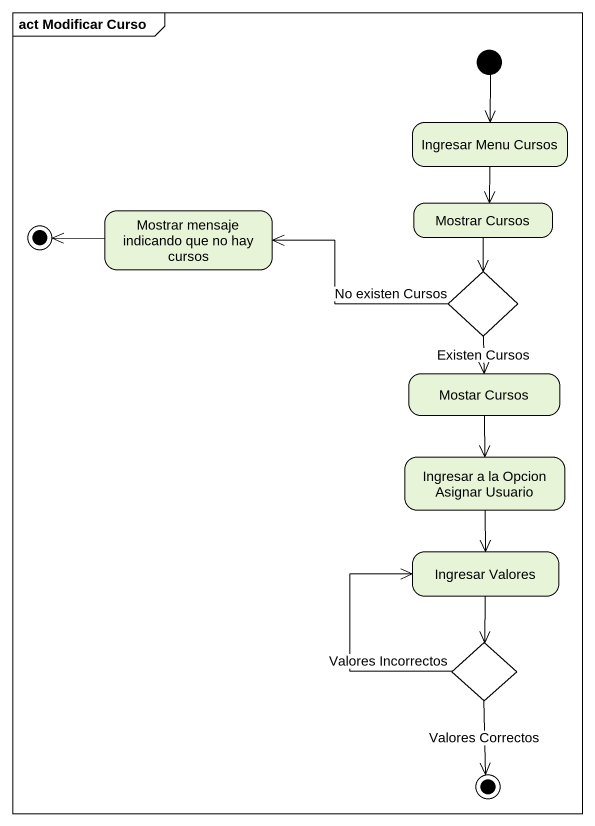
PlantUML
@startuml
mainframe act Modificar Curso
hide empty description
state "Ingresar Menu Cursos" as Ingresar_Menu_Cursos
state "Mostrar mensaje indicando que no hay cursos" as Mostrar_mensaje_indicando
state "Mostrar Cursos" as Mostrar_Cursos
state final1 <<end>>
state choice1 <<choice>>
state "Mostar Cursos" as Mostar_Cursos
state "Ingresar a la Opcion Asignar Usuario" as Ingresar_a_la_Opcion
state "Ingresar Valores" as Ingresar_Valores
state choice2 <<choice>>
state final2 <<end>>
[*] --> Ingresar_Menu_Cursos
Ingresar_Menu_Cursos --> Mostrar_Cursos
Mostrar_mensaje_indicando -left-> final1
Mostrar_Cursos --> choice1
choice1 -left-> Mostrar_mensaje_indicando : No existen Cursos
choice1 --> Mostar_Cursos : Existen Cursos
Mostar_Cursos --> Ingresar_a_la_Opcion
Ingresar_a_la_Opcion --> Ingresar_Valores
Ingresar_Valores --> choice2
choice2 -up-> Ingresar_Valores : Valores Incorrectos
choice2 --> final2 : Valores Correctos
@enduml
